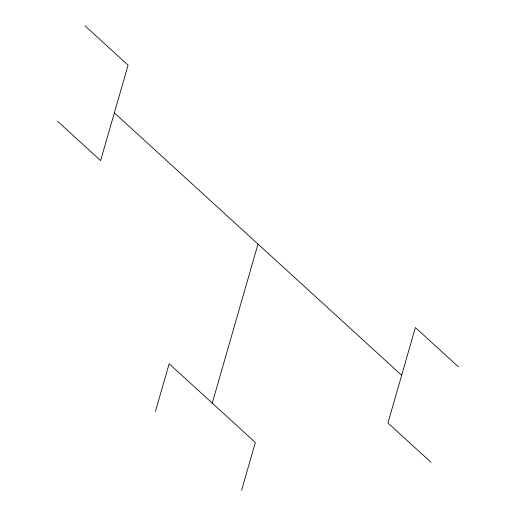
<?xml version="1.0" encoding="UTF-8"?>
<svg xmlns="http://www.w3.org/2000/svg" width="516" height="516" viewBox="0 0 516 516"><rect width="100%" height="100%" fill="white"/><g stroke="black" fill="none" stroke-linecap="round" stroke-linejoin="round"><path stroke-width="0.77" d="M155.426 411.484L169.151 363.767L255.343 442.483L241.617 490.2M212.244 403.125L258 244.068M84.979 25.8L128.071 65.158L100.62 160.592L57.528 121.234M458.472 366.902L415.38 327.544L387.929 422.978L431.021 462.336M114.346 112.875L401.654 375.261"/></g></svg>
